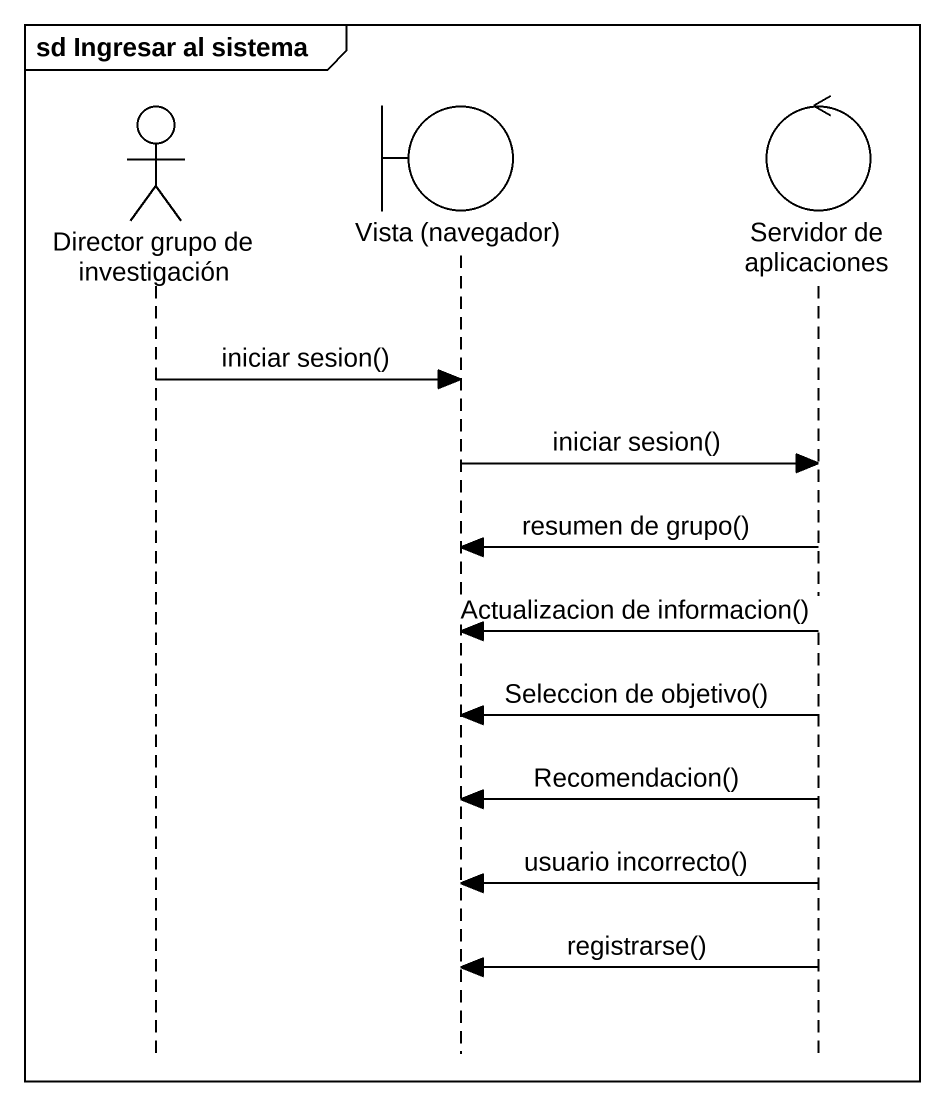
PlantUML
@startuml
mainframe sd Ingresar al sistema
hide footbox
actor "Director grupo de investigación" as Director_grupo_de
boundary "Vista (navegador)" as Vista_navegador
control "Servidor de aplicaciones" as Servidor_de_aplicaciones

Director_grupo_de -> Vista_navegador : iniciar sesion()
Vista_navegador -> Servidor_de_aplicaciones : iniciar sesion()
Servidor_de_aplicaciones -> Vista_navegador : resumen de grupo()
Servidor_de_aplicaciones -> Vista_navegador : Actualizacion de informacion()
Servidor_de_aplicaciones -> Vista_navegador : Seleccion de objetivo()
Servidor_de_aplicaciones -> Vista_navegador : Recomendacion()
Servidor_de_aplicaciones -> Vista_navegador : usuario incorrecto()
Servidor_de_aplicaciones -> Vista_navegador : registrarse()
@enduml
